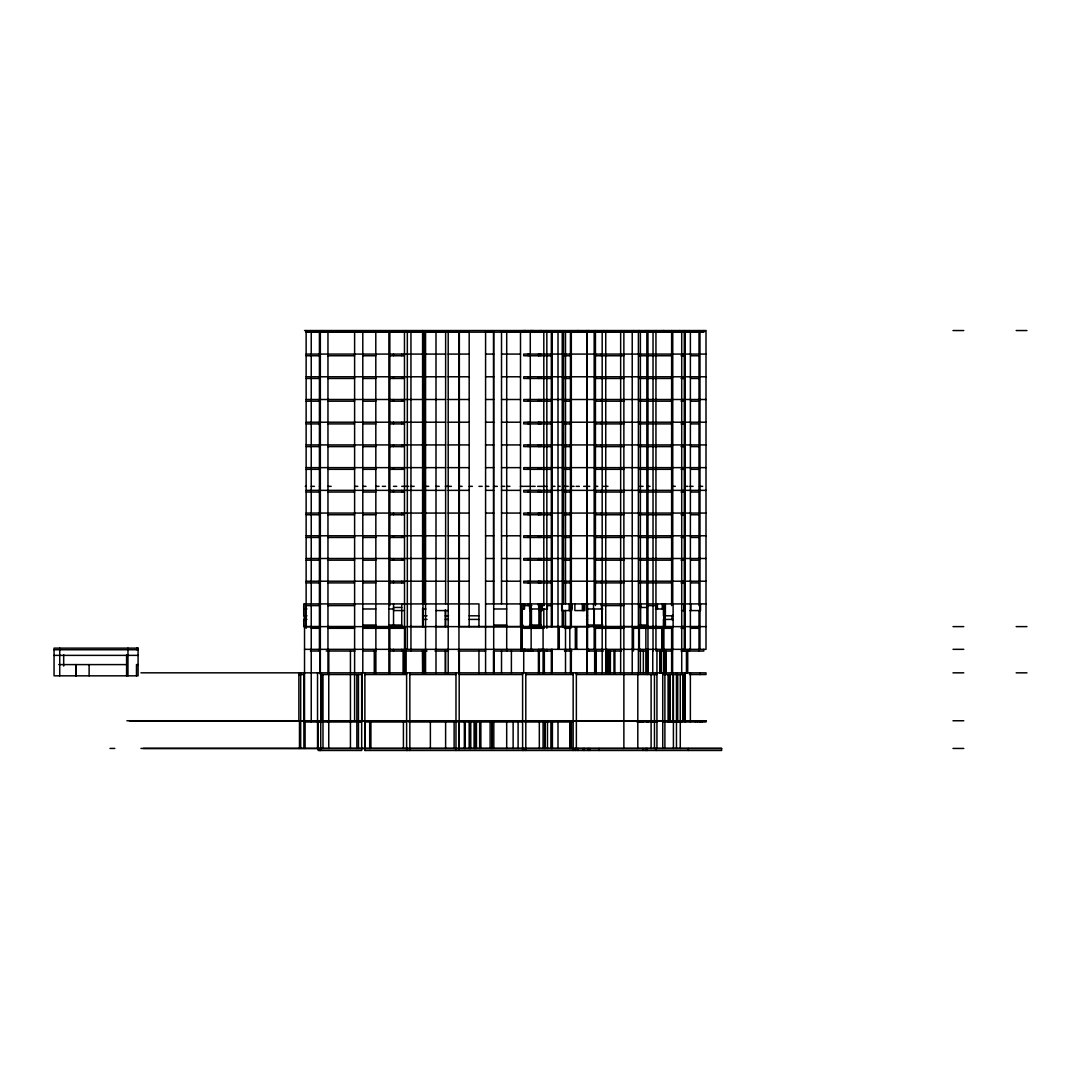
<?xml version="1.0" encoding="UTF-8"?>
<svg xmlns="http://www.w3.org/2000/svg" width="1081" height="1081" viewBox="0 0 1081 1081"><rect width="100%" height="100%" fill="white"/><g stroke="black" fill="none" stroke-linecap="round" stroke-linejoin="round"><path stroke-width="1.5" d="M304.531 721.986L304.531 626.629M542.27 609.144L542.27 603.914L542.27 610.576L539.243 610.576M623.872 748.471L623.872 674.517M304.531 330.543L706.001 330.543M952.996 330.543L963.752 330.543M1016.181 330.543L1026.95 330.543M306.139 331.367L424.184 331.367L424.184 603.914M530.271 331.367L706.001 331.367L706.001 649.343L304.531 649.343M306.139 332.164L703.745 332.164L703.745 330.556M306.139 354.082L424.184 354.082M425.563 354.082L445.629 354.082M448.196 354.082L469.181 354.082M485.585 354.082L493.693 354.082M501.516 354.082L520.501 354.082M690.381 354.082L523.717 354.082L523.717 355.757L551.648 355.757M690.989 354.082L706.001 354.082M306.139 355.757L320.341 355.757M327.962 355.757L354.609 355.757M362.797 355.757L375.796 355.757M389.849 355.757L404.537 355.757M564.471 355.757L570.876 355.757M595.442 355.757L623.872 355.757M639.398 355.757L671.625 355.757M681.057 355.757L684.259 355.757M690.989 355.757L699.002 355.757M306.139 376.783L424.184 376.783M425.563 376.783L445.629 376.783M448.196 376.783L469.181 376.783M485.585 376.783L493.693 376.783M501.516 376.783L520.501 376.783M690.381 376.783L523.717 376.783L523.717 378.472L551.648 378.472M690.989 376.783L706.001 376.783M306.139 378.472L320.341 378.472M327.962 378.472L354.609 378.472M362.797 378.472L375.796 378.472M389.849 378.472L404.537 378.472M564.471 378.472L570.876 378.472M595.442 378.472L623.872 378.472M639.398 378.472L671.625 378.472M681.057 378.472L684.259 378.472M690.989 378.472L699.002 378.472M306.139 399.497L424.184 399.497M425.563 399.497L445.629 399.497M448.196 399.497L469.181 399.497M485.585 399.497L493.693 399.497M501.516 399.497L520.501 399.497M690.381 399.497L523.717 399.497L523.717 401.186L551.648 401.186M690.989 399.497L706.001 399.497M306.139 401.186L320.341 401.186M327.962 401.186L354.609 401.186M362.797 401.186L375.796 401.186M389.849 401.186L404.537 401.186M564.471 401.186L570.876 401.186M595.442 401.186L623.872 401.186M639.398 401.186L671.625 401.186M681.057 401.186L684.259 401.186M690.989 401.186L699.002 401.186M306.139 422.212L424.184 422.212M425.563 422.212L445.629 422.212M448.196 422.212L469.181 422.212M485.585 422.212L493.693 422.212M501.516 422.212L520.501 422.212M690.381 422.212L523.717 422.212L523.717 423.901L551.648 423.901M690.989 422.212L706.001 422.212M306.139 423.901L320.341 423.901M327.962 423.901L354.609 423.901M362.797 423.901L375.796 423.901M389.849 423.901L404.537 423.901M564.471 423.901L570.876 423.901M595.442 423.901L623.872 423.901M639.398 423.901L671.625 423.901M681.057 423.901L684.259 423.901M690.989 423.901L699.002 423.901M306.139 444.926L424.184 444.926M425.563 444.926L445.629 444.926M448.196 444.926L469.181 444.926M485.585 444.926L493.693 444.926M501.516 444.926L520.501 444.926M690.381 444.926L523.717 444.926L523.717 446.615L551.648 446.615M690.989 444.926L706.001 444.926M306.139 446.615L320.341 446.615M327.962 446.615L354.609 446.615M362.797 446.615L375.796 446.615M389.849 446.615L404.537 446.615M564.471 446.615L570.876 446.615M595.442 446.615L623.872 446.615M639.398 446.615L671.625 446.615M681.057 446.615L684.259 446.615M690.989 446.615L699.002 446.615M306.139 467.641L424.184 467.641M425.563 467.641L445.629 467.641M448.196 467.641L469.181 467.641M485.585 467.641L493.693 467.641M501.516 467.641L520.501 467.641M690.381 467.641L523.717 467.641L523.717 469.33L551.648 469.33M690.989 467.641L706.001 467.641M306.139 469.33L320.341 469.33M327.962 469.33L354.609 469.33M362.797 469.33L375.796 469.33M389.849 469.33L404.537 469.33M564.471 469.33L570.876 469.33M595.442 469.33L623.872 469.33M639.398 469.33L671.625 469.33M681.057 469.33L684.259 469.33M690.989 469.33L699.002 469.33M305.328 486.342L306.139 486.342M311.233 486.342L314.436 486.342M319.422 486.342L320.219 486.342M327.962 486.342L331.178 486.342M354.609 486.342L357.825 486.342M362.797 486.342L366.013 486.342M375.796 486.342L379.012 486.342M382.336 486.342L385.552 486.342M393.538 486.342L396.741 486.342M401.727 486.342L408.74 486.342M410.956 486.342L414.158 486.342M422.59 486.342L428.765 486.342M435.994 486.342L439.197 486.342M445.304 486.342L451.399 486.342M458.844 486.342L462.155 486.342M469.181 486.342L472.383 486.342M478.964 486.342L482.18 486.342M485.585 486.342L488.801 486.342M493.544 486.342L497.355 486.342M501.516 486.342L504.732 486.342M506.705 486.342L509.908 486.342M520.38 486.342L529.109 486.342M530.258 486.342L531.055 486.342M531.96 486.342L535.163 486.342M537.622 486.342L546.932 486.342M551.783 486.342L554.999 486.342M558.634 486.342L560.242 486.342M562.944 486.342L568.268 486.342M570.444 486.342L574.092 486.342M576.132 486.342L579.335 486.342M583.645 486.342L587.551 486.342M588.159 486.342L589.767 486.342M594.807 486.342L597.807 486.342M602.82 486.342L604.414 486.342M606.373 486.342L607.981 486.342M639.898 486.342L643.1 486.342M647.033 486.342L650.032 486.342M672.125 486.342L675.341 486.342M684.759 486.342L687.962 486.342M689.881 486.342L693.097 486.342M699.488 486.342L702.704 486.342M306.139 490.355L424.184 490.355M425.563 490.355L445.629 490.355M448.196 490.355L469.181 490.355M485.585 490.355L493.693 490.355M501.516 490.355L520.501 490.355M690.381 490.355L523.717 490.355L523.717 492.044L551.648 492.044M690.989 490.355L706.001 490.355M306.139 492.044L320.341 492.044M327.962 492.044L354.609 492.044M362.797 492.044L375.796 492.044M389.849 492.044L404.537 492.044M564.471 492.044L570.876 492.044M595.442 492.044L623.872 492.044M639.398 492.044L671.625 492.044M681.057 492.044L684.259 492.044M690.989 492.044L699.002 492.044M306.139 513.07L424.184 513.07M425.563 513.07L445.629 513.07M448.196 513.07L469.181 513.07M485.585 513.07L493.693 513.07M501.516 513.07L520.501 513.07M690.381 513.07L523.717 513.07L523.717 514.759L551.648 514.759M690.989 513.07L706.001 513.07M306.139 514.759L320.341 514.759M327.962 514.759L354.609 514.759M362.797 514.759L375.796 514.759M389.849 514.759L404.537 514.759M564.471 514.759L570.876 514.759M595.442 514.759L623.872 514.759M639.398 514.759L671.625 514.759M681.057 514.759L684.259 514.759M690.989 514.759L699.002 514.759M306.139 535.784L424.184 535.784M425.563 535.784L445.629 535.784M448.196 535.784L469.181 535.784M485.585 535.784L493.693 535.784M501.516 535.784L520.501 535.784M690.381 535.784L523.717 535.784L523.717 537.46L551.648 537.46M690.989 535.784L706.001 535.784M306.139 537.46L320.341 537.46M327.962 537.46L354.609 537.46M362.797 537.46L375.796 537.46M389.849 537.46L404.537 537.46M564.471 537.46L570.876 537.46M595.442 537.46L623.872 537.46M639.398 537.46L671.625 537.46M681.057 537.46L684.259 537.46M690.989 537.46L699.002 537.46M306.139 558.499L424.184 558.499M425.563 558.499L445.629 558.499M448.196 558.499L469.181 558.499M485.585 558.499L493.693 558.499M501.516 558.499L520.501 558.499M690.381 558.499L523.717 558.499L523.717 560.174L551.648 560.174M690.989 558.499L706.001 558.499M306.139 560.174L320.341 560.174M327.962 560.174L354.609 560.174M362.797 560.174L375.796 560.174M389.849 560.174L404.537 560.174M564.471 560.174L570.876 560.174M595.442 560.174L623.872 560.174M639.398 560.174L671.625 560.174M681.057 560.174L684.259 560.174M690.989 560.174L699.002 560.174M306.139 581.213L424.184 581.213M425.563 581.213L445.629 581.213M448.196 581.213L469.181 581.213M485.585 581.213L493.693 581.213M501.516 581.213L520.501 581.213M690.381 581.213L523.717 581.213L523.717 582.889L551.648 582.889M690.989 581.213L706.001 581.213M306.139 582.889L320.341 582.889M327.962 582.889L354.609 582.889M362.797 582.889L375.796 582.889M389.849 582.889L404.537 582.889M564.471 582.889L570.876 582.889M595.442 582.889L623.872 582.889M639.398 582.889L671.625 582.889M681.057 582.889L684.259 582.889M690.989 582.889L699.002 582.889M485.585 603.914L520.501 603.914M706.001 603.914L521.312 603.914L521.312 608.981L522.907 608.981M306.139 605.603L320.341 605.603M327.962 605.603L354.609 605.603M531.879 605.603L523.717 605.603L523.717 603.914M546.837 605.603L551.648 605.603M623.872 605.603L601.266 605.603L601.266 603.914M639.398 605.603L640.384 605.603M646.668 605.603L655.951 605.603M393.538 607.454L401.727 607.454M303.72 608.981L306.936 608.981M362.797 608.981L375.796 608.981M388.876 608.981L393.7 608.981M422.995 608.981L425.941 608.981M493.693 608.981L506.705 608.981M570.836 608.981L571.822 608.981L571.822 603.914L571.714 610.576L561.674 610.576L561.674 603.914M586.902 608.981L602.82 608.981M655.451 608.981L663.248 608.981L663.248 603.914M521.312 609.144L524.515 609.144L524.515 603.914M541.284 609.144L547.337 609.144L547.337 603.914M393.538 610.576L404.456 610.576M435.994 610.576L448.196 610.576M681.557 610.576L684.759 610.576L684.759 603.914M689.881 610.576L700.488 610.576L700.488 603.914M306.936 615.805L303.72 615.805L303.72 603.914L478.964 603.914L478.964 626.629M422.59 615.805L427.063 615.805M445.304 615.805L448.561 615.805M469.181 615.805L478.964 615.805M586.51 615.805L587.51 615.805M306.936 619.413L303.72 619.413L303.72 626.629L706.001 626.629M422.59 619.413L427.063 619.413M445.304 619.413L448.561 619.413M469.181 619.413L478.964 619.413M586.51 619.413L587.51 619.413M362.797 625.034L375.796 625.034M388.876 625.034L401.727 625.034M493.693 625.034L506.705 625.034M586.902 625.034L602.82 625.034M306.139 626.615L320.341 626.615M327.962 626.615L354.609 626.615M362.797 626.615L404.537 626.615M409.51 626.615L425.941 626.615M434.954 626.615L448.196 626.615M458.141 626.615L589.942 626.602M632.223 626.602L595.442 626.615L595.442 651.032M681.057 626.615L684.259 626.602M690.989 626.615L699.002 626.615M952.996 626.615L963.752 626.615M1016.181 626.615L1026.95 626.615M311.233 628.318L320.341 628.318M327.962 628.318L354.609 628.318M362.797 628.318L388.876 628.318M389.849 628.318L404.537 628.318M564.471 628.318L570.876 628.318M595.442 628.318L623.872 628.318M633.48 628.318L671.625 628.318M681.057 628.318L684.259 628.318M690.989 628.318L699.002 628.318M952.996 649.33L963.752 649.33M54.05 649.749L138.098 649.749M310.423 651.032L320.341 651.032M326.232 651.032L354.933 651.032M362.716 651.032L375.796 651.032M389.403 651.032L405.74 651.032L405.74 649.343M406.132 651.032L427.063 651.032M434.954 651.032L448.561 651.032M458.141 651.032L485.707 651.032M493.693 651.032L540.27 651.032M543.784 651.032L552.175 651.032M564.471 651.032L571.849 651.032M603.441 651.032L588.226 651.032L588.226 649.343M606.792 651.032L621.521 651.032M645.857 651.032L639.398 651.032L639.398 626.629M656.978 651.032L672.477 651.032M681.057 651.032L703.745 651.032L703.745 649.343M54.05 655.37L138.084 655.37M58.766 664.599L126.382 664.599M138.084 664.599L136.49 664.599L136.476 675.828M140.949 672.828L706.001 672.868L706.001 674.544L689.462 674.544M952.996 672.841L963.752 672.841M1016.181 672.841L1026.95 672.841M298.869 674.544L303.883 674.544M320.327 674.544L361.838 674.544M364.878 674.544L406.618 674.544M409.834 674.544L455.979 674.544M459.182 674.544L522.596 674.544M525.798 674.544L573.16 674.544M576.362 674.544L656.924 674.544M663.531 674.544L685.246 674.544M126.923 720.743L705.988 720.743L705.988 721.986L663.504 721.986M129.328 720.757L705.988 720.77M952.996 720.757L963.766 720.757M303.896 721.986L319.125 721.986M319.773 721.986L361.676 721.986M364.892 721.986L406.632 721.986M408.523 721.986L457.074 721.986M458.303 721.986L522.596 721.986M524.353 721.986L573.16 721.986M636.979 721.986L656.937 721.986M109.978 748.43L114.802 748.43M140.949 748.43L721.635 748.444L721.635 750.471L459.182 750.471L459.182 672.868M143.354 748.444L721.635 748.444M952.996 748.444L963.752 748.444M702.218 720.77L702.218 721.986M699.988 331.367L699.988 649.343M699.975 672.868L699.975 674.544M699.988 720.77L699.988 721.986M699.002 330.556L699.002 605.603M699.002 610.414L699.002 651.032M697.515 720.77L697.515 721.986M695.448 720.77L695.448 721.986M690.867 603.914L690.867 610.576M690.381 331.367L690.381 649.343M690.367 672.868L690.367 721.986M689.381 330.556L689.381 332.164M689.381 649.343L689.381 651.032M688.34 748.471L688.34 750.471M687.719 651.032L687.719 672.868M686.449 651.032L686.449 672.868M685.246 331.367L685.246 649.343M685.246 672.868L685.246 721.986M684.814 331.367L684.814 626.629M684.259 330.556L684.259 651.032M684.259 674.544L684.259 720.77M683.773 603.914L683.773 610.576M682.773 674.544L682.773 720.77M681.719 331.367L681.719 674.544M681.719 720.77L681.719 721.986M680.26 674.544L680.273 748.471M679.476 330.556L679.476 332.164M679.003 720.77L679.003 721.986M678.355 720.77L678.355 721.986M677.746 674.544L677.746 720.77M676.476 748.471L676.449 672.868L676.436 674.544M676.098 720.77L676.098 721.986M675.639 720.77L675.639 721.986M675.003 720.77L675.003 721.986M673.99 720.77L673.99 721.986M673.625 720.77L673.625 721.986M673.409 674.544L673.409 748.471M673.112 603.914L673.112 615.805L663.423 615.805L663.423 603.914M673.112 626.629L673.112 619.413L663.423 619.413L663.423 626.629M673.193 674.517L673.166 721.986M672.625 331.367L672.625 603.914M672.625 615.278L672.625 620.143M672.625 626.629L672.612 674.544M672.612 720.77L672.76 721.986M672.517 615.805L672.517 619.413M672.423 626.629L672.423 649.343M672.382 331.367L672.382 603.914M672.382 615.278L672.382 620.143M671.936 720.77L671.936 721.986M671.625 330.556L671.625 605.603M671.625 672.868L671.625 626.629L633.48 626.615L633.48 651.032M671.639 720.77L671.504 721.986M671.45 720.77L671.45 721.986M670.261 674.544L670.152 721.986M669.382 674.544L669.369 721.986M668.166 720.77L668.166 721.986M668.072 674.544L668.085 721.986M666.234 651.032L666.234 672.868M665.396 603.914L665.396 615.805M665.396 619.413L665.396 626.629M665.247 651.032L665.247 672.868M665.004 615.805L665.004 619.413M665.004 720.77L665.004 721.986M664.801 615.805L664.801 619.413M664.896 672.868L664.896 748.471M664.653 651.032L664.653 672.868M664.41 603.914L664.41 615.805M664.41 619.413L664.41 626.629M663.91 330.556L663.91 332.164M664.018 615.805L664.018 619.413M663.91 626.629L663.91 651.032M663.815 615.805L663.815 619.413M663.775 651.032L663.775 672.868M663.572 330.556L663.572 332.164M662.748 672.868L662.748 748.471M662.612 626.629L662.612 651.032M662.261 603.914L662.261 608.981M661.761 330.556L661.761 332.164M661.761 626.629L661.761 651.032M661.518 651.032L661.518 672.868M660.923 651.032L660.923 672.868M660.248 651.032L660.248 672.868M659.788 651.032L659.788 672.868M657.424 603.914L657.424 608.981M656.937 649.343L656.937 748.471M656.437 603.914L656.437 608.981M656.248 748.471L656.248 750.471M655.951 330.556L655.951 651.032M655.87 672.868L655.87 674.544M654.451 674.544L654.464 748.471M653.032 330.556L653.032 651.032M652.762 649.343L652.762 674.544M652.762 720.77L652.762 721.986M651.113 674.544L651.113 748.471M648.262 649.343L648.262 672.868M648.262 720.77L648.262 721.986M647.965 330.556L647.965 651.032M647.33 603.914L647.33 607.454L639.898 607.454L639.898 603.914M647.33 626.629L647.33 625.034L639.898 625.034L639.898 626.629M647.127 672.868L647.127 674.544M647.127 748.471L647.127 750.471M646.843 331.367L646.843 628.318M646.843 649.343L646.843 672.868M646.843 720.77L646.843 721.986M646.83 748.471L646.83 750.471M645.857 330.556L645.857 332.164M645.857 628.264L645.857 672.868M645.6 748.471L645.6 750.471M643.357 651.032L643.357 672.868M643.357 720.77L643.357 721.986M642.898 748.471L642.898 750.471M642.114 720.77L642.114 721.986M640.884 603.914L640.884 607.454M640.884 625.034L640.884 626.629M640.493 607.454L640.493 625.034M640.384 331.367L640.384 628.318M640.384 649.343L640.384 672.868M640.384 720.77L640.384 721.986M639.398 330.556L639.398 332.164M639.155 720.77L639.155 721.986M638.668 330.556L638.668 332.164M638.668 626.629L638.668 651.032M638.736 720.77L638.736 721.986M638.398 331.367L638.398 626.629M638.398 649.343L638.398 672.868M637.804 674.544L637.804 748.471M633.48 330.556L633.48 332.164M632.223 331.367L632.223 672.868M624.156 330.556L624.156 332.164M623.872 331.367L623.872 672.868M621.926 330.556L621.926 332.164M620.656 331.367L620.656 672.868M614.886 651.032L614.886 672.868M613.994 651.032L613.994 672.868M610.4 651.032L610.36 672.868M609.144 651.032L609.144 672.868M608.238 651.032L608.238 672.868M608.103 651.032L608.103 672.868M607.009 330.556L607.009 332.164M607.009 649.343L607.009 672.868M605.738 331.367L605.738 672.868M603.441 330.556L603.441 332.164M602.185 331.367L602.185 672.868M602.049 608.981L602.049 625.034M601.549 603.914L601.549 608.981M601.549 625.034L601.549 626.629M601.266 354.082L601.266 355.757M601.266 376.783L601.266 378.472M601.266 399.497L601.266 401.186M601.266 422.212L601.266 423.901M601.266 444.926L601.266 446.615M601.266 467.641L601.266 469.33M601.266 490.355L601.266 492.044M601.266 513.07L601.266 514.759M601.266 535.784L601.266 537.46M601.266 558.499L601.266 560.174M601.266 581.213L601.266 582.889M601.266 626.629L601.266 628.318M599.063 748.471L599.063 750.471M596.104 651.032L596.104 672.868M595.807 651.032L595.807 672.868M595.442 330.556L595.442 605.603M594.672 651.032L594.672 672.868M594.307 608.981L594.307 625.034M594.172 331.367L594.172 603.914M594.172 608.792L594.05 625.034M594.172 626.629L594.172 649.343M593.55 603.914L593.55 608.981M593.55 625.034L593.55 626.629M589.888 748.471L589.888 750.471M588.794 330.556L588.794 332.164M588.794 649.343L588.794 651.032M588.226 330.556L588.226 332.164M588.307 748.471L588.307 750.471M587.51 603.914L587.524 649.343M587.402 608.981L587.402 625.034M587.118 615.805L587.118 619.413M586.956 331.367L587.01 672.868M586.767 331.367L586.767 672.868M586.51 330.556L586.51 332.164M584.902 603.914L584.902 610.576L574.862 610.576L574.862 603.914M584.362 748.471L584.362 750.471M583.645 603.914L583.645 610.576M583.145 748.471L583.145 750.471M582.375 603.914L582.375 610.576M578.551 330.556L578.551 332.164M578.105 748.471L578.105 750.471M577.295 330.556L577.295 332.164M576.768 626.629L576.768 649.343M576.362 672.868L576.376 748.471M575.565 626.629L575.565 649.343M575.497 626.629L575.524 649.343M575.389 748.471L575.389 750.471M573.16 672.868L573.16 750.471M572.754 720.77L572.754 721.986M571.498 721.986L571.498 748.471M571.322 331.367L571.322 626.629M571.322 649.343L571.322 672.868M570.444 331.367L570.444 626.629M570.444 649.343L570.444 672.868M570.268 721.986L570.268 748.471M569.822 626.629L569.822 649.343M569.822 720.77L569.822 748.471M569.187 603.914L569.187 610.576M565.512 331.367L565.512 603.914M565.512 610.414L565.512 672.868M563.566 331.367L563.566 603.914M563.566 610.414L563.566 626.629M562.674 331.367L562.674 603.914M562.674 610.414L562.674 626.629M562.309 331.367L562.309 626.629M559.269 626.629L559.269 649.343M558.012 331.367L558.012 649.343M557.999 720.77L557.999 748.471M552.405 721.986L552.405 748.471M552.229 331.367L552.229 626.629M552.229 649.343L552.229 672.868M551.486 720.77L551.486 748.471M551.337 331.367L551.337 626.629M551.337 649.343L551.337 672.868M551.161 721.986L551.161 748.471M547.472 720.77L547.472 748.471M546.837 330.556L546.837 628.318M546.837 649.343L546.837 651.032M544.851 720.77L544.851 748.471M544.662 721.986L544.662 748.471M544.351 649.343L544.351 672.868M543.811 331.367L543.811 605.603M543.811 608.806L543.811 628.318M543.784 354.082L543.784 355.757M543.784 376.783L543.784 378.472M543.784 399.497L543.784 401.186M543.784 422.212L543.784 423.901M543.784 444.926L543.784 446.615M543.784 467.641L543.784 469.33M543.784 490.355L543.784 492.044M543.784 513.07L543.784 514.759M543.784 535.784L543.784 537.46M543.784 558.499L543.784 560.174M543.784 581.213L543.784 582.889M543.784 603.914L543.784 605.603M543.784 626.629L543.784 628.318L523.717 628.318L523.717 626.629M543.081 626.629L543.081 672.868M543.081 721.986L543.081 748.471M541.784 330.556L541.784 332.164M541.784 649.343L541.784 651.032M541.23 603.914L541.23 608.981L529.595 608.981L529.595 603.914M541.23 626.629L541.23 625.034L529.595 625.034L529.595 626.629M540.797 330.556L540.797 332.164M540.797 354.082L540.797 355.757M540.797 376.783L540.797 378.472M540.797 399.497L540.797 401.186M540.797 422.212L540.797 423.901M540.797 444.926L540.797 446.615M540.797 467.641L540.797 469.33M540.797 490.355L540.797 492.044M540.797 513.07L540.797 514.759M540.797 535.784L540.797 537.46M540.797 558.499L540.797 560.174M540.797 581.213L540.797 582.889M540.797 603.914L540.797 605.603M540.716 608.981L540.716 625.034M540.797 626.629L540.797 628.318M540.797 649.343L540.797 651.032M540.473 608.981L540.473 625.034M539.96 603.914L539.96 608.981M539.96 625.034L539.96 626.629M539.46 608.981L539.46 625.034M539.324 672.868L539.324 649.343L539.27 651.032M539.324 721.986L539.324 748.471M539.27 354.082L539.27 355.757M539.27 376.783L539.27 378.472M539.27 399.497L539.27 401.186M539.27 422.212L539.27 423.901M539.27 444.926L539.27 446.615M539.27 467.641L539.27 469.33M539.27 490.355L539.27 492.044M539.27 513.07L539.27 514.759M539.27 535.784L539.27 537.46M539.27 558.499L539.27 560.174M539.27 581.213L539.27 582.889M539.27 603.914L539.27 605.603M539.203 608.981L539.203 625.034M538.703 603.914L538.703 608.981M538.703 625.034L538.703 626.629M538.406 354.082L538.406 355.757M538.406 376.783L538.406 378.472M538.406 399.497L538.406 401.186M538.406 422.212L538.406 423.901M538.406 444.926L538.406 446.615M538.406 467.641L538.406 469.33M538.406 490.355L538.406 492.044M538.406 513.07L538.406 514.759M538.406 535.784L538.406 537.46M538.406 558.499L538.406 560.174M538.406 581.213L538.406 582.889M538.406 603.914L538.406 605.603M538.406 649.343L538.433 672.868M533.46 330.556L533.46 332.164M532.595 330.556L532.703 332.164M532.595 649.343L532.703 651.032M531.447 608.981L531.447 625.034M531.325 330.556L531.325 332.164M531.203 608.981L531.203 625.034M531.325 649.343L531.325 651.032M531.136 330.556L531.136 332.164M531.136 628.25L531.136 651.032M530.933 603.914L530.933 608.981M530.933 625.034L530.933 626.629M530.69 603.914L530.69 608.981M530.69 625.034L530.69 626.629M530.393 608.981L530.393 625.034M530.271 330.556L530.271 628.318M530.271 649.343L530.271 651.032M529.825 603.914L529.825 610.576M529.825 625.034L529.825 626.629M528.082 330.556L528.082 332.164M528.082 354.082L528.082 355.757M528.082 376.783L528.082 378.472M528.082 399.497L528.082 401.186M528.082 422.212L528.082 423.901M528.082 444.926L528.082 446.615M528.082 467.641L528.082 469.33M528.082 490.355L528.082 492.044M528.082 513.07L528.082 514.759M528.082 535.784L528.082 537.46M528.082 558.499L528.082 560.174M528.082 581.213L528.082 582.889M528.082 603.914L528.082 605.603M528.082 626.629L528.082 628.318M528.082 649.343L528.082 651.032M526.217 720.77L526.217 721.986M525.798 672.868L525.798 750.471M525.623 330.556L525.569 332.164M525.623 649.343L525.569 651.032M524.826 330.556L524.826 332.164M524.826 649.343L524.826 651.032M524.353 330.556L524.312 332.164M524.353 649.343L524.312 651.032M523.717 330.556L523.717 332.164M523.717 649.343L523.717 672.868M523.704 748.471L523.704 750.471M522.907 603.914L522.907 609.144M522.907 626.629L522.907 625.034L521.312 625.034L521.312 626.629M522.907 649.343L522.907 651.032M522.596 672.868L522.596 750.471M522.272 608.981L522.272 625.034M522.109 330.556L522.109 332.164M522.109 626.629L522.109 651.032M521.947 608.981L521.947 625.034M521.704 626.629L521.704 651.032M520.826 608.373L520.826 625.183M520.907 626.629L520.826 651.032M520.501 626.629L520.501 331.367L501.516 331.367L501.516 603.914M518.096 721.986L518.096 748.471M513.124 721.986L513.124 748.471M511.394 651.032L511.394 672.868M506.705 331.367L506.705 651.032M506.692 721.986L506.692 748.471M501.516 651.032L501.516 672.868M494.139 651.032L494.139 672.868M493.814 720.77L493.814 748.471M493.693 672.868L493.693 331.367L485.585 331.367L485.585 672.868M493.544 331.367L493.544 603.914M493.544 651.032L493.544 672.868M492.125 720.77L492.125 748.471M491.814 720.77L491.814 748.471M490.125 720.77L490.125 748.471M480.869 720.77L480.869 748.471M479.667 720.77L479.667 748.471M478.964 651.032L478.964 672.868M476.451 720.77L476.451 748.471M475.248 720.77L475.248 748.471M474.856 721.986L474.856 748.471M474.1 721.986L474.1 748.471M470.775 721.986L470.775 748.471M470.019 721.986L470.019 748.471M469.181 626.629L469.181 331.367L448.196 331.367L448.196 672.868M469.181 721.986L469.181 748.471M465.208 720.77L465.208 748.471M464.357 721.986L464.357 748.471M459.344 331.367L459.344 626.629M459.344 651.032L459.344 672.868M458.952 331.367L458.952 672.868M458.939 721.986L458.939 750.471L364.878 750.471L364.878 672.868M455.979 672.868L455.979 750.471M454.128 721.986L454.128 748.471M445.629 603.914L445.629 331.367L425.563 331.367L425.563 672.868M445.629 610.414L445.629 626.629M445.629 651.032L445.629 672.868M445.615 720.77L445.615 748.471M445.304 609.86L445.304 626.629M445.304 651.032L445.304 672.868M435.994 331.367L435.994 672.868M430.373 720.77L430.373 748.471M424.184 651.032L424.184 672.868M422.995 331.367L422.995 626.629M422.995 651.032L422.995 672.868M422.59 330.556L422.59 603.914M422.59 608.373L422.59 626.629M422.428 651.032L422.59 672.868M410.956 331.367L410.956 651.032M409.834 672.868L409.834 750.471M407.334 331.367L407.334 649.343M407.334 748.471L407.334 750.471M406.618 672.868L406.618 750.471M406.132 649.343L406.132 672.868M405.74 330.556L405.74 332.164M405.334 626.629L405.334 651.032M404.686 651.032L404.686 672.868M404.456 331.367L404.537 672.868M403.416 720.77L403.416 748.471M403.091 651.032L403.091 672.868M401.727 354.082L401.727 355.757M401.727 376.783L401.727 378.472M401.727 399.497L401.727 401.186M401.727 422.212L401.727 423.901M401.727 444.926L401.727 446.615M401.727 467.641L401.727 469.33M401.727 490.355L401.727 492.044M401.727 513.07L401.727 514.759M401.727 535.784L401.727 537.46M401.727 558.499L401.727 560.174M401.727 581.213L401.727 582.889M401.727 603.914L401.727 628.318M401.727 649.343L401.727 651.032M393.538 354.082L393.538 355.757M393.538 376.783L393.538 378.472M393.538 399.497L393.538 401.186M393.538 422.212L393.538 423.901M393.538 444.926L393.538 446.615M393.538 467.641L393.538 469.33M393.538 490.355L393.538 492.044M393.538 513.07L393.538 514.759M393.538 535.784L393.538 537.46M393.538 558.499L393.538 560.174M393.538 581.213L393.538 582.889M393.538 603.914L393.538 628.318M393.538 649.343L393.538 651.032M390.227 649.343L390.227 651.032M389.849 331.367L389.849 605.603M389.849 626.629L389.849 672.868M388.876 331.367L388.876 672.868M375.796 331.367L375.877 672.868M375.08 651.032L375.08 672.868M374.269 651.032L374.269 672.868M370.918 720.77L370.905 748.471M370.107 721.986L369.932 748.471M369.702 720.77L369.702 748.471M365.121 721.986L365.108 750.471M362.797 331.367L362.797 672.868M361.838 674.517L361.838 720.77M361.676 672.868L361.676 750.471L318.165 750.471L318.165 720.77M361.284 720.77L361.284 721.986M358.46 674.544L358.473 748.471M357.662 720.77L357.662 721.986M356.852 674.544L356.852 748.471M354.609 331.367L354.609 672.868M354.595 674.517L354.595 720.77M350.433 651.032L350.433 672.868M350.433 674.517L350.433 748.471M328.773 651.032L328.8 672.868M328.759 674.517L328.759 748.471M327.962 331.367L327.962 672.868M327.962 720.77L327.962 721.986M322.976 674.544L322.989 748.471M322.341 720.77L322.341 721.986M322.179 674.517L322.179 721.986M321.949 330.556L321.949 332.164M321.152 720.77L321.152 721.986M320.746 672.868L320.746 750.471M320.341 331.367L320.341 672.868M320.327 748.471L320.327 750.471M319.773 651.032L319.773 672.868M319.422 331.367L319.422 651.032M319.408 748.471L319.408 750.471M317.53 672.868L317.544 748.471M311.233 331.367L311.233 721.986M306.288 615.805L306.288 619.413M306.139 330.556L306.139 628.318M305.977 615.805L305.977 619.413M305.328 603.914L305.328 615.805M305.328 619.413L305.328 626.629M305.099 720.77L305.099 748.471M304.693 615.805L304.693 619.413M304.369 615.805L304.369 619.413M304.031 720.77L304.031 721.986M303.883 672.868L303.896 748.471M300.68 672.868L300.68 748.471M299.478 720.77L299.478 748.471M298.869 672.868L298.869 720.77M137.301 648.141L137.301 649.749M136.99 648.141L136.976 649.749M127.963 648.141L127.963 675.828M126.585 654.654L126.585 675.828M89.115 664.599L89.115 675.828M76.116 664.599L76.116 675.828M76.035 664.599L76.035 675.828M63.684 654.654L63.684 666.058M59.739 648.141L59.739 675.828M138.098 648.141L54.05 648.141L54.05 675.828L138.084 675.828L138.084 648.141M539.311 332.164L539.311 330.556L539.27 332.164"/></g></svg>
